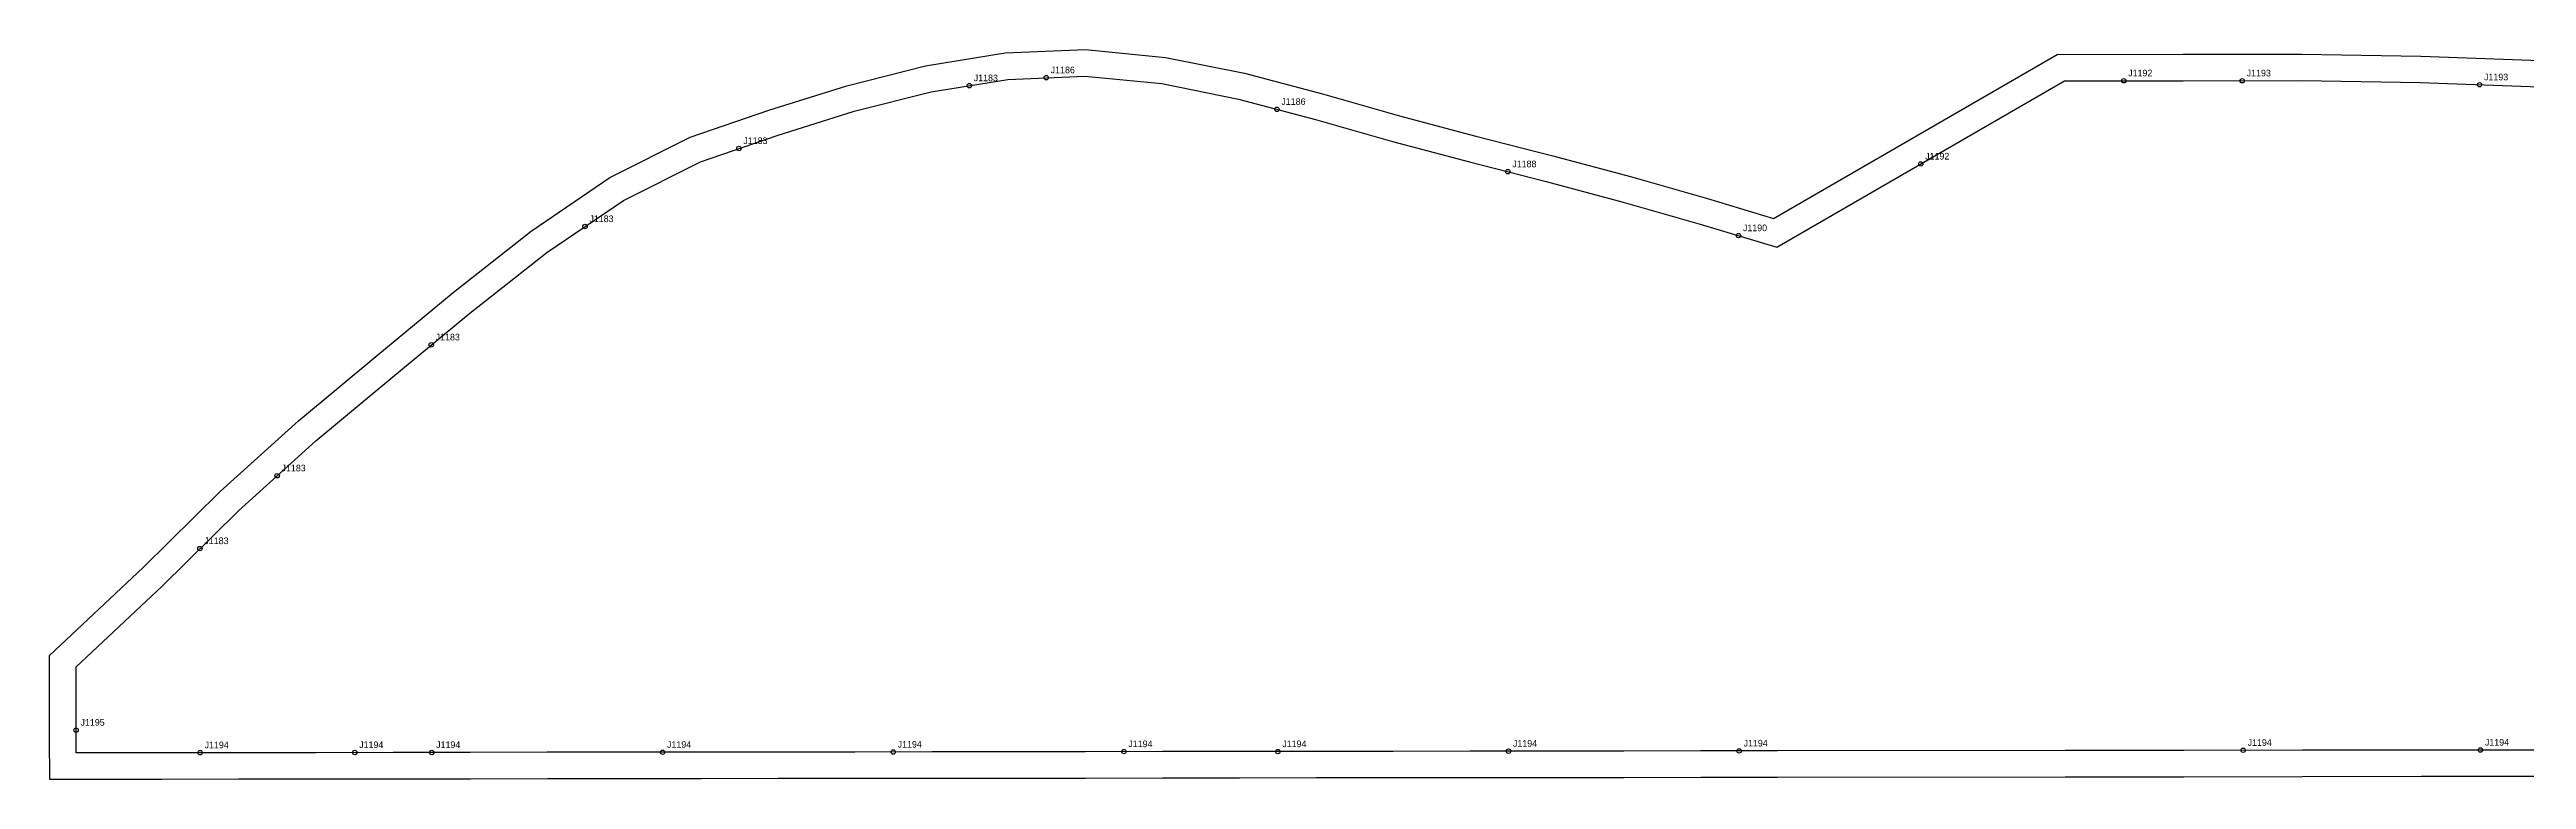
# Model space of a CAD drawing. Header units: millimetres. Extents: x -12 to 2315, y -51 to 279.
# Drawn here: x -12 to 1108, y -51 to 279 of the extents above; entities that cross this region are included whole.
import ezdxf

# ---------------------------------------------------------------- set-up
doc = ezdxf.new("R2010")
doc.units = ezdxf.units.MM
for name, color, linetype in [('CUT', 1, 'Continuous'), ('LABEL', 7, 'Continuous'), ('NOTCH', 2, 'Continuous'), ('SEW', 5, 'Continuous')]:
    doc.layers.add(name, color=color, linetype=linetype)

msp = doc.modelspace()

# ---------------------------------------------------------------- linework, layer by layer
at = {"layer": 'CUT'}
msp.add_lwpolyline([(1114, -49.6), (1060.4, -49.6), (1006.7, -49.7), (953.1, -49.8), (899.4, -49.8), (769.4, -50), (734.6, -50), (699.9, -50.1), (665.1, -50.1), (630.3, -50.1), (595.6, -50.2), (560.8, -50.2), (526, -50.3), (491.2, -50.3), (456.5, -50.4), (421.7, -50.4), (386.9, -50.4), (352.1, -50.5), (317.4, -50.5), (282.6, -50.6), (247.8, -50.6), (213.1, -50.6), (178.3, -50.7), (143.4, -50.7), (108.6, -50.8), (73.5, -50.8), (38.8, -50.9), (-11.9, -50.9), (-12, -32), (-12, -25.2), (-12, -18.6), (-12, -12.1), (-12, -5.9), (-12, 5.2), (-12, 5.2), (30.3, 45), (65.2, 79.3), (100.5, 111.3), (135.6, 140.4), (170.5, 169.3), (205.7, 197), (241.4, 221.3), (277.6, 239.5), (313.3, 251.7), (348.5, 262.7), (384.1, 271.7), (420.1, 277.6), (456.4, 279.1), (492.6, 275.6), (528.4, 268.4), (563.6, 259.1), (598.4, 249.1), (633, 239.9), (667.8, 231.1), (702.8, 221.7), (737.7, 211.7), (767.6, 202.8), (895.8, 276.9), (952.7, 277), (1006.5, 277.1), (1060.3, 276.2), (1114.2, 274.1)], dxfattribs=at)
at = {"layer": 'NOTCH'}
for centre in [(403.9, 262.8), (438.7, 266.4), (925.9, 265), (979.5, 265), (1086.8, 263.2), (543, 252.1), (299.7, 234.4), (647.4, 223.9), (834.1, 227.4), (230.1, 199.1), (751.7, 195), (160.6, 145.6), (90.9, 86.4), (56, 53.5), (0, -28.6), (56.1, -38.8), (126, -38.7), (160.8, -38.7), (265.2, -38.6), (369.5, -38.5), (473.8, -38.3), (543.4, -38.3), (647.7, -38.1), (752, -38), (979.9, -37.7), (1087.2, -37.6)]:
    msp.add_circle(centre, 1, dxfattribs=at)
at = {"layer": 'SEW'}
msp.add_lwpolyline([(1114, -37.6), (1060.4, -37.6), (1006.7, -37.7), (953.1, -37.8), (899.4, -37.8), (769.4, -38), (734.6, -38), (699.9, -38.1), (665.1, -38.1), (630.3, -38.1), (595.5, -38.2), (560.8, -38.2), (526, -38.3), (491.2, -38.3), (456.5, -38.4), (421.7, -38.4), (386.9, -38.4), (352.1, -38.5), (317.4, -38.5), (282.6, -38.6), (247.8, -38.6), (213, -38.6), (178.2, -38.7), (143.4, -38.7), (108.6, -38.8), (73.5, -38.8), (38.8, -38.9), (0, -38.9), (0, -32), (0, -25.2), (0, -18.6), (0, -12.1), (0, -5.9), (0, 0), (38.7, 36.4), (73.4, 70.6), (108.4, 102.2), (143.2, 131.1), (178, 160), (212.8, 187.3), (247.5, 210.9), (282.3, 228.4), (317, 240.3), (351.8, 251.2), (386.6, 260), (421.3, 265.6), (456.1, 267.1), (490.9, 263.8), (525.6, 256.7), (560.4, 247.5), (595.2, 237.6), (630, 228.3), (664.8, 219.5), (699.6, 210.1), (734.4, 200.2), (769.1, 189.8), (899.1, 265), (952.7, 265), (1006.4, 265.1), (1060, 264.2), (1113.7, 262.2)], dxfattribs=at)

# ---------------------------------------------------------------- texts
at = {"layer": 'LABEL'}
for s, p in [('J1186', (440.7, 268.4)), ('J1192', (927.9, 267)), ('J1193', (981.5, 267)), ('J1183', (405.9, 264.8)), ('J1193', (1088.8, 265.2)), ('J1186', (545, 254.1)), ('J1183', (301.7, 236.4)), ('J1188', (649.4, 225.9)), ('J1192', (836.1, 229.4)), ('J1183', (232.1, 201.1)), ('J1190', (753.7, 197)), ('J1183', (162.6, 147.6)), ('J1183', (92.9, 88.4)), ('J1183', (58, 55.5)), ('J1195', (2, -26.6)), ('J1194', (267.2, -36.6)), ('J1194', (371.5, -36.5)), ('J1194', (475.8, -36.3)), ('J1194', (545.4, -36.3)), ('J1194', (649.7, -36.1)), ('J1194', (754, -36)), ('J1194', (981.9, -35.7)), ('J1194', (1089.2, -35.6)), ('J1194', (58.1, -36.8)), ('J1194', (128, -36.7)), ('J1194', (162.8, -36.7))]:
    msp.add_text(s, height=3, dxfattribs=at).set_placement(p)

doc.saveas('drawing.dxf')
